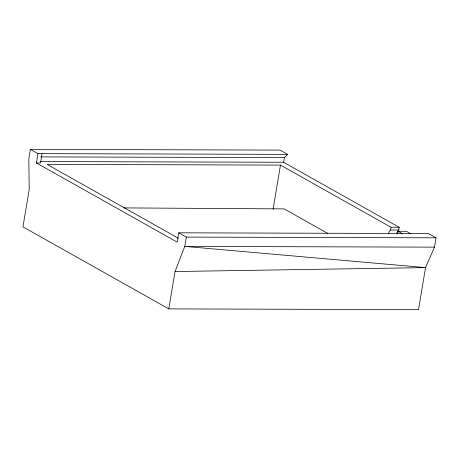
<?xml version="1.0" encoding="UTF-8"?>
<svg xmlns="http://www.w3.org/2000/svg" width="459" height="459" viewBox="0 0 459 459"><rect width="100%" height="100%" fill="white"/><g stroke="black" fill="none" stroke-linecap="round" stroke-linejoin="round"><path stroke-width="0.69" d="M30.392 149.37L28.831 158.694L29.204 189.504L22.95 226.861L168.78 308.896L418.51 309.63L425.539 267.608L434.489 247.143L436.05 237.819L428.476 233.556L178.746 232.822L177.185 242.145L36.404 162.956L37.965 153.633L30.392 149.37L280.122 150.104L287.695 154.367L284.391 157.609L283.61 162.268L399.192 227.285L398.733 230.016A9.748 5.284 -89.8 0 0 396.731 233.459M42.062 153.645L40.501 162.968L36.404 162.956M168.78 308.896L175.028 271.533L184.759 246.408L186.32 237.085L178.746 232.822M273.094 209.189L280.472 165.085L47.122 164.402L178.488 238.296M388.543 233.436A9.748 5.284 -89.8 0 1 390.546 229.993L391.005 227.262L280.472 165.085M397.689 234.01L398.148 231.279L406.335 231.302L410.707 233.763M175.028 271.533L425.539 267.608L184.759 246.408L434.489 247.143M37.965 153.633L287.695 154.367M40.903 156.892L284.391 157.609M40.84 161.557L283.61 162.268M391.005 227.262L399.192 227.285M390.546 229.993L398.733 230.016M186.32 237.085L436.05 237.819M123.941 207.898L284.196 208.902L327.887 233.482M398.148 231.279L402.503 233.729"/></g></svg>
